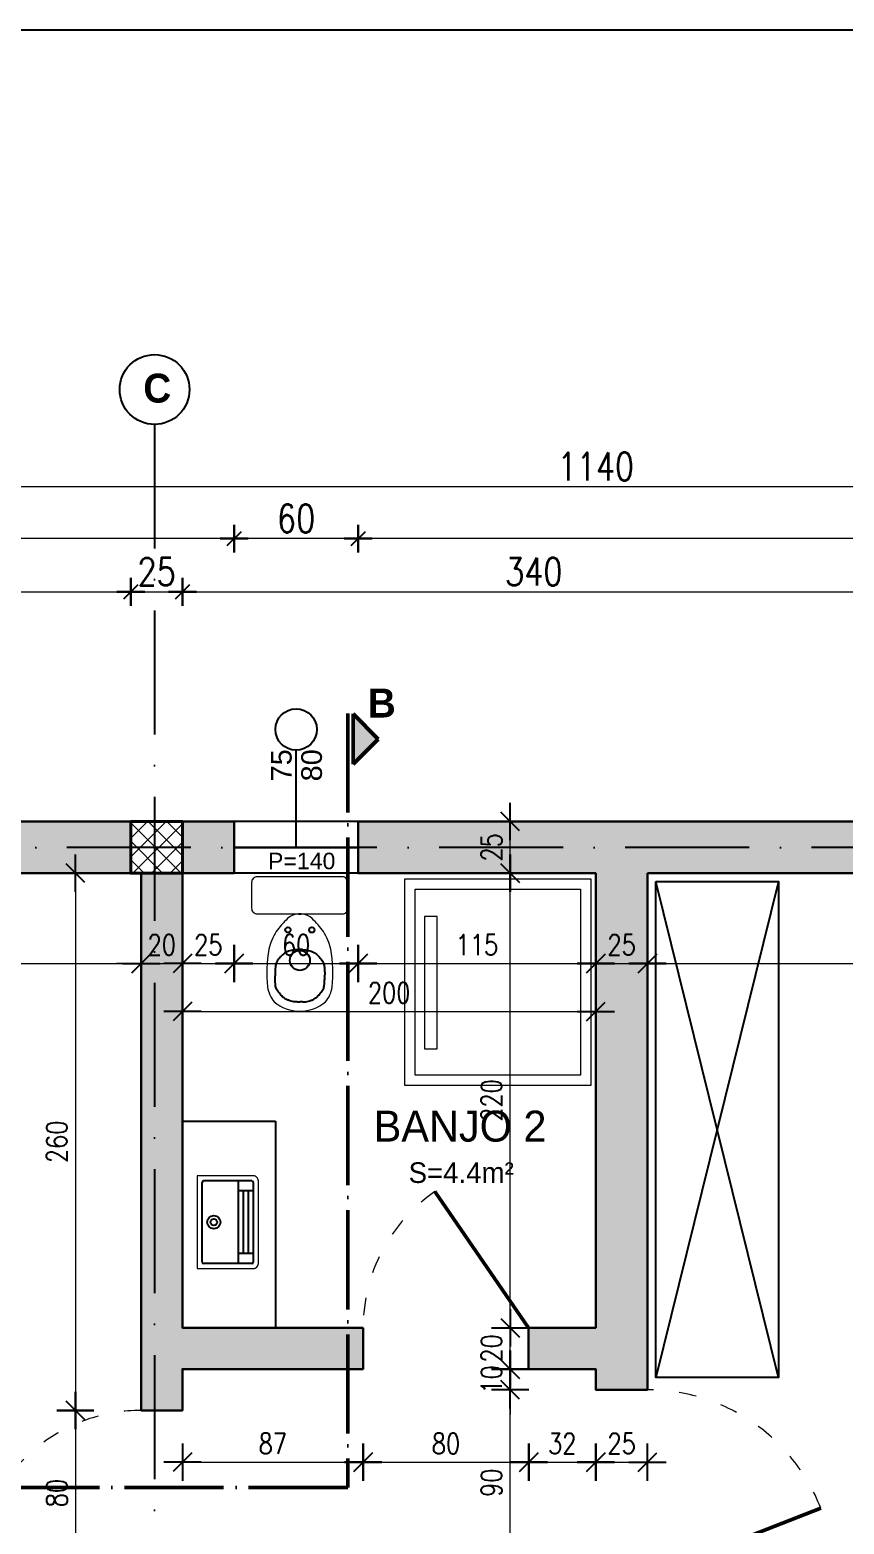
# Model space of a CAD drawing. Header units: metres. Extents: x 2674 to 33045, y -10854 to 2806.
# Drawn here: x 16159 to 16553, y 1536 to 2259 of the extents above; entities that cross this region are included whole.
import ezdxf

# ---------------------------------------------------------------- set-up
doc = ezdxf.new("R2010")
doc.units = ezdxf.units.M
for name, pattern in [('ACAD_ISO03W100', [30, 12, -18]), ('ACAD_ISO04W100', [30, 24, -3, 0, -3]), ('ACAD_ISO10W100', [18, 12, -3, 0, -3])]:
    doc.linetypes.add(name, pattern=pattern)
doc.layers.add('2d hamdia', color=7, linetype='Continuous')
doc.styles.add('_DIM Romans 0.8', font='romans.shx', dxfattribs={"width": 0.8})
doc.styles.get("Standard").update_dxf_attribs({"font": 'arial.ttf'})
doc.dimstyles.new('50 jasht', dxfattribs={"dimscale": 15, "dimtxt": 0.9, "dimasz": 0.3, "dimexe": 1.25, "dimexo": 0.625, "dimgap": 0.2, "dimtad": 1, "dimdec": 0, "dimzin": 12, "dimdsep": 46, "dimtxsty": '_DIM Romans 0.8', "dimblk": '- Kosa Crta za DIM (Mala)', "dimcen": 1, "dimse1": 1, "dimse2": 1, "dimclrd": 256, "dimclrt": 256, "dimazin": 3, "dimtfac": 1, "dimtdec": 0, "dimtix": 1, "dimtmove": 0, "dimatfit": 3, "dimfxl": 1, "dimlwd": 0, "dimarcsym": 0})
doc.dimstyles.new('50 mrena', dxfattribs={"dimscale": 10, "dimtxt": 1, "dimasz": 0.6, "dimexe": 1.25, "dimexo": 0.625, "dimgap": 0.4, "dimtad": 1, "dimdec": 0, "dimzin": 12, "dimdsep": 46, "dimtxsty": '_DIM Romans 0.8', "dimblk": '- Kosa Crta za DIM (Mala)', "dimcen": 2.5, "dimse1": 1, "dimse2": 1, "dimclrd": 256, "dimclrt": 256, "dimadec": 0, "dimazin": 3, "dimtfac": 1, "dimtdec": 0, "dimtix": 1, "dimtmove": 0, "dimatfit": 3, "dimfxl": 1, "dimlwd": 15, "dimarcsym": 0})

# ---------------------------------------------------------------- blocks, each defined once
blk = doc.blocks.new('Sapls506')
blk.add_line((-0.0061, -0.1976), (0.0075, -0.1976))
at = {"color": 252, "lineweight": 15}
blk.add_lwpolyline([(-0.2569, -0.03), (-0.2569, -0.1676, 0.414214), (-0.2269, -0.1976), (-0.0061, -0.1976), (-0.0181, -0.1996, 0.160975), (-0.0645, -0.2225, 0.055228), (-0.125, -0.2921, 0.087544), (-0.1645, -0.3863, 0.077711), (-0.1715, -0.5876, 0.145572), (-0.1366, -0.6663, 0.193023), (0.0006, -0.7162, 61.25604), (0.0006, -0.7162, 0.193023), (0.1378, -0.6663, 0.145572), (0.1727, -0.5876, 0.077711), (0.1657, -0.3863, 0.087544), (0.1262, -0.2921, 0.055228), (0.0657, -0.2225, 0.161493), (0.0196, -0.1997), (0.0075, -0.1976), (0.2269, -0.1976, 0.414214), (0.2569, -0.1676), (0.2569, -0.03, 0.414214), (0.2269, 0), (-0.2269, 0, 0.414214)], format="xyb", close=True, dxfattribs=at)
at = {"color": 30}
for points in [[(-0.0141, -0.3876), (-0.032, -0.3889, 0.028747), (-0.0601, -0.3966, 0.052421), (-0.0746, -0.4033, 0.050041), (-0.0911, -0.4155, 0.040538), (-0.1084, -0.4339, 0.036304), (-0.1237, -0.4562, 0.08346), (-0.1279, -0.4673, 0.024812), (-0.1294, -0.4776, 0.009631), (-0.1315, -0.5043, 0.014344), (-0.1317, -0.5133, 0.009208), (-0.1315, -0.5274)], [(0.0156, -0.3876), (0.0334, -0.3889, -0.028747), (0.0615, -0.3966, -0.052421), (0.0761, -0.4033, -0.050041), (0.0925, -0.4155, -0.040538), (0.1098, -0.4339, -0.036304), (0.1252, -0.4562, -0.08346), (0.1294, -0.4673, -0.024812), (0.1309, -0.4776, -0.009631), (0.1329, -0.5043, -0.014344), (0.1332, -0.5133, -0.009208), (0.1329, -0.5274)], [(-0.0141, -0.6674), (-0.032, -0.6662, -0.028747), (-0.0601, -0.6584, -0.052421), (-0.0746, -0.6518, -0.050041), (-0.0911, -0.6396, -0.040538), (-0.1084, -0.6212, -0.036304), (-0.1237, -0.5988, -0.08346), (-0.1279, -0.5877, -0.024812), (-0.1294, -0.5775, -0.009631), (-0.1315, -0.5508, -0.014344), (-0.1317, -0.5417, -0.009208), (-0.1315, -0.5276)], [(0.0156, -0.6674), (0.0334, -0.6662, 0.028747), (0.0615, -0.6584, 0.052421), (0.0761, -0.6518, 0.050041), (0.0925, -0.6396, 0.040538), (0.1098, -0.6212, 0.036304), (0.1252, -0.5988, 0.08346), (0.1294, -0.5877, 0.024812), (0.1309, -0.5775, 0.009631), (0.1329, -0.5508, 0.014344), (0.1332, -0.5417, 0.009208), (0.1329, -0.5276)]]:
    blk.add_lwpolyline(points, format="xyb", dxfattribs=at)
for points in [[(-0.0141, -0.3876), (0.0007, -0.3876)], [(0.0156, -0.3876), (0.0008, -0.3876)], [(-0.0141, -0.6674), (0.0007, -0.6674)], [(0.0156, -0.6674), (0.0008, -0.6674)]]:
    blk.add_lwpolyline(points, dxfattribs=at)
for centre, radius in [((-0.063, -0.2832), 0.0141), ((0.0644, -0.2832), 0.0141), ((0.0007, -0.4456), 0.0535)]:
    blk.add_circle(centre, radius, dxfattribs=at)
blk = doc.blocks.new('Sapls522')
at = {"color": 252}
for p, q in [((0.03, -0.33), (0.03, -0.04)), ((0.04, -0.03), (0.52, -0.03)), ((0.53, -0.33), (0.53, -0.04)), ((0.04, -0.34), (0.52, -0.34))]:
    blk.add_line(p, q, dxfattribs=at)
at = {"color": 30}
for p, q in [((0.03, -0.25), (0.53, -0.25)), ((0.09, -0.34), (0.09, -0.25)), ((0.47, -0.34), (0.47, -0.25)), ((0.09, -0.28), (0.47, -0.28)), ((0.09, -0.31), (0.47, -0.31))]:
    blk.add_line(p, q, dxfattribs=at)
at = {"color": 252, "lineweight": 15}
blk.add_lwpolyline([(0.56, -0.34), (0.56, 0), (0, 0), (0, -0.34, 0.414214), (0.03, -0.37), (0.53, -0.37, 0.414214), (0.56, -0.34)], format="xyb", close=True, dxfattribs=at)
at = {"color": 30}
for radius in [0.04, 0.02]:
    blk.add_circle((0.28, -0.1006), radius, dxfattribs=at)
at = {"color": 252}
for centre, start, end in [((0.04, -0.04), 90, 180), ((0.52, -0.04), 0, 90), ((0.04, -0.33), 180, 270), ((0.52, -0.33), 270, 0)]:
    blk.add_arc(centre, 0.01, start, end, dxfattribs=at)
blk = doc.blocks.new('- Kosa Crta za DIM (Mala)')
for points in [[(0, -1.5), (0, 1.5)], [(-1.5, 0), (1.5, 0)], [(-0.75, -0.75), (0.75, 0.75)]]:
    blk.add_lwpolyline(points)
blk = doc.blocks.new('*D692')
at = {"lineweight": 0, "transparency": 16777216}
blk.add_line((15892.2, 1986.88), (16203.2, 1986.88), dxfattribs=at)
at = {"layer": 'Defpoints', "color": 0, "lineweight": 0, "transparency": 16777216}
for p in [(16207.7, 1986.88), (15887.7, 1875.71), (16207.7, 1875.71)]:
    blk.add_point(p, dxfattribs=at)
at = {"lineweight": 0, "transparency": 16777216, "xscale": 4.5, "yscale": 4.5, "zscale": 4.5, "rotation": 180}
blk.add_blockref('- Kosa Crta za DIM (Mala)', (15887.7, 1986.88), dxfattribs=at)
at = {"lineweight": 0, "transparency": 16777216, "xscale": 4.5, "yscale": 4.5, "zscale": 4.5}
blk.add_blockref('- Kosa Crta za DIM (Mala)', (16207.7, 1986.88), dxfattribs=at)
at = {"lineweight": 0, "transparency": 16777216, "insert": (16047.7, 1996.63), "char_height": 13.5, "attachment_point": 5, "style": '_DIM Romans 0.8'}
blk.add_mtext('320', dxfattribs=at)
blk = doc.blocks.new('*D693')
at = {"lineweight": 0, "transparency": 16777216}
blk.add_line((16212.2, 1986.88), (16228.2, 1986.88), dxfattribs=at)
at = {"layer": 'Defpoints', "color": 0, "lineweight": 0, "transparency": 16777216}
for p in [(16232.7, 1986.88), (16207.7, 1875.71), (16232.7, 1875.71)]:
    blk.add_point(p, dxfattribs=at)
at = {"lineweight": 0, "transparency": 16777216, "xscale": 4.5, "yscale": 4.5, "zscale": 4.5, "rotation": 180}
blk.add_blockref('- Kosa Crta za DIM (Mala)', (16207.7, 1986.88), dxfattribs=at)
at = {"lineweight": 0, "transparency": 16777216, "xscale": 4.5, "yscale": 4.5, "zscale": 4.5}
blk.add_blockref('- Kosa Crta za DIM (Mala)', (16232.7, 1986.88), dxfattribs=at)
at = {"lineweight": 0, "transparency": 16777216, "insert": (16220.2, 1996.63), "char_height": 13.5, "attachment_point": 5, "style": '_DIM Romans 0.8'}
blk.add_mtext('25', dxfattribs=at)
blk = doc.blocks.new('*D694')
at = {"lineweight": 0, "transparency": 16777216}
blk.add_line((16237.2, 1986.88), (16568.2, 1986.88), dxfattribs=at)
at = {"layer": 'Defpoints', "color": 0, "lineweight": 0, "transparency": 16777216}
for p in [(16572.7, 1986.88), (16232.7, 1875.71), (16572.7, 1875.71)]:
    blk.add_point(p, dxfattribs=at)
at = {"lineweight": 0, "transparency": 16777216, "xscale": 4.5, "yscale": 4.5, "zscale": 4.5, "rotation": 180}
blk.add_blockref('- Kosa Crta za DIM (Mala)', (16232.7, 1986.88), dxfattribs=at)
at = {"lineweight": 0, "transparency": 16777216, "xscale": 4.5, "yscale": 4.5, "zscale": 4.5}
blk.add_blockref('- Kosa Crta za DIM (Mala)', (16572.7, 1986.88), dxfattribs=at)
at = {"lineweight": 0, "transparency": 16777216, "insert": (16402.7, 1996.63), "char_height": 13.5, "attachment_point": 5, "style": '_DIM Romans 0.8'}
blk.add_mtext('340', dxfattribs=at)
blk = doc.blocks.new('*D698')
at = {"lineweight": 0, "transparency": 16777216}
blk.add_line((16998.2, 2012.61), (16322.2, 2012.61), dxfattribs=at)
at = {"layer": 'Defpoints', "color": 0, "lineweight": 0, "transparency": 16777216}
for p in [(16317.7, 2012.61), (16317.7, 1875.71), (17002.7, 1875.71)]:
    blk.add_point(p, dxfattribs=at)
at = {"lineweight": 0, "transparency": 16777216, "xscale": 4.5, "yscale": 4.5, "zscale": 4.5, "rotation": 180}
blk.add_blockref('- Kosa Crta za DIM (Mala)', (16317.7, 2012.61), dxfattribs=at)
at = {"lineweight": 0, "transparency": 16777216, "xscale": 4.5, "yscale": 4.5, "zscale": 4.5}
blk.add_blockref('- Kosa Crta za DIM (Mala)', (17002.7, 2012.61), dxfattribs=at)
at = {"lineweight": 0, "transparency": 16777216, "insert": (16660.2, 2022.36), "char_height": 13.5, "attachment_point": 5, "style": '_DIM Romans 0.8'}
blk.add_mtext('685', dxfattribs=at)
blk = doc.blocks.new('*D699')
at = {"lineweight": 0, "transparency": 16777216}
blk.add_line((16313.2, 2012.61), (16262.2, 2012.61), dxfattribs=at)
at = {"layer": 'Defpoints', "color": 0, "lineweight": 0, "transparency": 16777216}
for p in [(16257.7, 2012.61), (16257.7, 1875.71), (16317.7, 1875.71)]:
    blk.add_point(p, dxfattribs=at)
at = {"lineweight": 0, "transparency": 16777216, "xscale": 4.5, "yscale": 4.5, "zscale": 4.5, "rotation": 180}
blk.add_blockref('- Kosa Crta za DIM (Mala)', (16257.7, 2012.61), dxfattribs=at)
at = {"lineweight": 0, "transparency": 16777216, "xscale": 4.5, "yscale": 4.5, "zscale": 4.5}
blk.add_blockref('- Kosa Crta za DIM (Mala)', (16317.7, 2012.61), dxfattribs=at)
at = {"lineweight": 0, "transparency": 16777216, "insert": (16287.7, 2022.36), "char_height": 13.5, "attachment_point": 5, "style": '_DIM Romans 0.8'}
blk.add_mtext('60', dxfattribs=at)
blk = doc.blocks.new('*D700')
at = {"lineweight": 0, "transparency": 16777216}
blk.add_line((16253.2, 2012.61), (15867.2, 2012.61), dxfattribs=at)
at = {"layer": 'Defpoints', "color": 0, "lineweight": 0, "transparency": 16777216}
for p in [(15862.7, 2012.61), (15862.7, 1875.71), (16257.7, 1875.71)]:
    blk.add_point(p, dxfattribs=at)
at = {"lineweight": 0, "transparency": 16777216, "xscale": 4.5, "yscale": 4.5, "zscale": 4.5, "rotation": 180}
blk.add_blockref('- Kosa Crta za DIM (Mala)', (15862.7, 2012.61), dxfattribs=at)
at = {"lineweight": 0, "transparency": 16777216, "xscale": 4.5, "yscale": 4.5, "zscale": 4.5}
blk.add_blockref('- Kosa Crta za DIM (Mala)', (16257.7, 2012.61), dxfattribs=at)
at = {"lineweight": 0, "transparency": 16777216, "insert": (16060.2, 2022.36), "char_height": 13.5, "attachment_point": 5, "style": '_DIM Romans 0.8'}
blk.add_mtext('395', dxfattribs=at)
blk = doc.blocks.new('*D701')
at = {"lineweight": 0, "transparency": 16777216}
blk.add_line((15867.2, 2037.78), (16998.2, 2037.78), dxfattribs=at)
at = {"layer": 'Defpoints', "color": 0, "lineweight": 0, "transparency": 16777216}
for p in [(17002.7, 2037.78), (15862.7, 1875.71), (17002.7, 1875.71)]:
    blk.add_point(p, dxfattribs=at)
at = {"lineweight": 0, "transparency": 16777216, "xscale": 4.5, "yscale": 4.5, "zscale": 4.5, "rotation": 180}
blk.add_blockref('- Kosa Crta za DIM (Mala)', (15862.7, 2037.78), dxfattribs=at)
at = {"lineweight": 0, "transparency": 16777216, "xscale": 4.5, "yscale": 4.5, "zscale": 4.5}
blk.add_blockref('- Kosa Crta za DIM (Mala)', (17002.7, 2037.78), dxfattribs=at)
at = {"lineweight": 0, "transparency": 16777216, "insert": (16432.7, 2047.53), "char_height": 13.5, "attachment_point": 5, "style": '_DIM Romans 0.8'}
blk.add_mtext('1140', dxfattribs=at)
blk = doc.blocks.new('*D750')
at = {"lineweight": 0, "transparency": 16777216}
blk.add_line((15690.92, 1871.21), (15690.92, 545.21), dxfattribs=at)
at = {"layer": 'Defpoints', "color": 0, "lineweight": 0, "transparency": 16777216}
for p in [(15862.7, 1875.71), (15690.92, 540.71), (16207.7, 540.71)]:
    blk.add_point(p, dxfattribs=at)
at = {"lineweight": 0, "transparency": 16777216, "xscale": 4.5, "yscale": 4.5, "zscale": 4.5}
for p, rotation in [((15690.92, 1875.71), 90), ((15690.92, 540.71), 270)]:
    blk.add_blockref('- Kosa Crta za DIM (Mala)', p, dxfattribs=dict(at, rotation=rotation))
at = {"lineweight": 0, "transparency": 16777216, "insert": (15681.17, 1208.21), "char_height": 13.5, "attachment_point": 5, "rotation": 90, "style": '_DIM Romans 0.8'}
blk.add_mtext('1335', dxfattribs=at)
blk = doc.blocks.new('*D773')
at = {"lineweight": 15, "transparency": 16777216}
blk.add_line((15893.7, 1807.04), (16206.7, 1807.04), dxfattribs=at)
at = {"layer": 'Defpoints', "color": 0, "lineweight": 0, "transparency": 16777216}
for p in [(15887.7, 1850.71), (16212.7, 1850.71), (16212.7, 1807.04)]:
    blk.add_point(p, dxfattribs=at)
at = {"lineweight": 15, "transparency": 16777216, "xscale": 6, "yscale": 6, "zscale": 6, "rotation": 180}
blk.add_blockref('- Kosa Crta za DIM (Mala)', (15887.7, 1807.04), dxfattribs=at)
at = {"lineweight": 15, "transparency": 16777216, "xscale": 6, "yscale": 6, "zscale": 6}
blk.add_blockref('- Kosa Crta za DIM (Mala)', (16212.7, 1807.04), dxfattribs=at)
at = {"lineweight": 0, "transparency": 16777216, "insert": (16050.2, 1816.04), "char_height": 10, "attachment_point": 5, "style": '_DIM Romans 0.8'}
blk.add_mtext('325', dxfattribs=at)
blk = doc.blocks.new('*D774')
at = {"lineweight": 15, "transparency": 16777216}
for p, q in [((16206.7, 1807.04), (16200.7, 1807.04)), ((16212.7, 1807.04), (16232.7, 1807.04)), ((16238.7, 1807.04), (16244.7, 1807.04))]:
    blk.add_line(p, q, dxfattribs=at)
at = {"layer": 'Defpoints', "color": 0, "lineweight": 0, "transparency": 16777216}
for p in [(16212.7, 1850.71), (16232.7, 1850.71), (16232.7, 1807.04)]:
    blk.add_point(p, dxfattribs=at)
at = {"lineweight": 15, "transparency": 16777216, "xscale": 6, "yscale": 6, "zscale": 6}
blk.add_blockref('- Kosa Crta za DIM (Mala)', (16212.7, 1807.04), dxfattribs=at)
at = {"lineweight": 15, "transparency": 16777216, "xscale": 6, "yscale": 6, "zscale": 6, "rotation": 180}
blk.add_blockref('- Kosa Crta za DIM (Mala)', (16232.7, 1807.04), dxfattribs=at)
at = {"lineweight": 0, "transparency": 16777216, "insert": (16222.7, 1816.04), "char_height": 10, "attachment_point": 5, "style": '_DIM Romans 0.8'}
blk.add_mtext('20', dxfattribs=at)
blk = doc.blocks.new('*D775')
at = {"lineweight": 15, "transparency": 16777216}
blk.add_line((16238.7, 1807.04), (16251.7, 1807.04), dxfattribs=at)
at = {"layer": 'Defpoints', "color": 0, "lineweight": 0, "transparency": 16777216}
for p in [(16232.7, 1850.71), (16257.7, 1850.71), (16257.7, 1807.04)]:
    blk.add_point(p, dxfattribs=at)
at = {"lineweight": 15, "transparency": 16777216, "xscale": 6, "yscale": 6, "zscale": 6, "rotation": 180}
blk.add_blockref('- Kosa Crta za DIM (Mala)', (16232.7, 1807.04), dxfattribs=at)
at = {"lineweight": 15, "transparency": 16777216, "xscale": 6, "yscale": 6, "zscale": 6}
blk.add_blockref('- Kosa Crta za DIM (Mala)', (16257.7, 1807.04), dxfattribs=at)
at = {"lineweight": 0, "transparency": 16777216, "insert": (16245.2, 1816.04), "char_height": 10, "attachment_point": 5, "style": '_DIM Romans 0.8'}
blk.add_mtext('25', dxfattribs=at)
blk = doc.blocks.new('*D776')
at = {"lineweight": 15, "transparency": 16777216}
blk.add_line((16263.7, 1807.04), (16311.7, 1807.04), dxfattribs=at)
at = {"layer": 'Defpoints', "color": 0, "lineweight": 0, "transparency": 16777216}
for p in [(16257.7, 1850.71), (16317.7, 1850.71), (16317.7, 1807.04)]:
    blk.add_point(p, dxfattribs=at)
at = {"lineweight": 15, "transparency": 16777216, "xscale": 6, "yscale": 6, "zscale": 6, "rotation": 180}
blk.add_blockref('- Kosa Crta za DIM (Mala)', (16257.7, 1807.04), dxfattribs=at)
at = {"lineweight": 15, "transparency": 16777216, "xscale": 6, "yscale": 6, "zscale": 6}
blk.add_blockref('- Kosa Crta za DIM (Mala)', (16317.7, 1807.04), dxfattribs=at)
at = {"lineweight": 0, "transparency": 16777216, "insert": (16287.7, 1816.04), "char_height": 10, "attachment_point": 5, "style": '_DIM Romans 0.8'}
blk.add_mtext('60', dxfattribs=at)
blk = doc.blocks.new('*D777')
at = {"lineweight": 15, "transparency": 16777216}
blk.add_line((16323.7, 1807.04), (16426.7, 1807.04), dxfattribs=at)
at = {"layer": 'Defpoints', "color": 0, "lineweight": 0, "transparency": 16777216}
for p in [(16317.7, 1850.71), (16432.7, 1850.71), (16432.7, 1807.04)]:
    blk.add_point(p, dxfattribs=at)
at = {"lineweight": 15, "transparency": 16777216, "xscale": 6, "yscale": 6, "zscale": 6, "rotation": 180}
blk.add_blockref('- Kosa Crta za DIM (Mala)', (16317.7, 1807.04), dxfattribs=at)
at = {"lineweight": 15, "transparency": 16777216, "xscale": 6, "yscale": 6, "zscale": 6}
blk.add_blockref('- Kosa Crta za DIM (Mala)', (16432.7, 1807.04), dxfattribs=at)
at = {"lineweight": 0, "transparency": 16777216, "insert": (16375.2, 1816.04), "char_height": 10, "attachment_point": 5, "style": '_DIM Romans 0.8'}
blk.add_mtext('115', dxfattribs=at)
blk = doc.blocks.new('*D778')
at = {"lineweight": 15, "transparency": 16777216}
blk.add_line((16438.7, 1807.04), (16451.7, 1807.04), dxfattribs=at)
at = {"layer": 'Defpoints', "color": 0, "lineweight": 0, "transparency": 16777216}
for p in [(16432.7, 1850.71), (16457.7, 1850.71), (16457.7, 1807.04)]:
    blk.add_point(p, dxfattribs=at)
at = {"lineweight": 15, "transparency": 16777216, "xscale": 6, "yscale": 6, "zscale": 6, "rotation": 180}
blk.add_blockref('- Kosa Crta za DIM (Mala)', (16432.7, 1807.04), dxfattribs=at)
at = {"lineweight": 15, "transparency": 16777216, "xscale": 6, "yscale": 6, "zscale": 6}
blk.add_blockref('- Kosa Crta za DIM (Mala)', (16457.7, 1807.04), dxfattribs=at)
at = {"lineweight": 0, "transparency": 16777216, "insert": (16445.2, 1816.04), "char_height": 10, "attachment_point": 5, "style": '_DIM Romans 0.8'}
blk.add_mtext('25', dxfattribs=at)
blk = doc.blocks.new('*D779')
at = {"lineweight": 15, "transparency": 16777216}
blk.add_line((16463.7, 1807.04), (16856.7, 1807.04), dxfattribs=at)
at = {"layer": 'Defpoints', "color": 0, "lineweight": 0, "transparency": 16777216}
for p in [(16457.7, 1850.71), (16862.7, 1850.71), (16862.7, 1807.04)]:
    blk.add_point(p, dxfattribs=at)
at = {"lineweight": 15, "transparency": 16777216, "xscale": 6, "yscale": 6, "zscale": 6, "rotation": 180}
blk.add_blockref('- Kosa Crta za DIM (Mala)', (16457.7, 1807.04), dxfattribs=at)
at = {"lineweight": 15, "transparency": 16777216, "xscale": 6, "yscale": 6, "zscale": 6}
blk.add_blockref('- Kosa Crta za DIM (Mala)', (16862.7, 1807.04), dxfattribs=at)
at = {"lineweight": 0, "transparency": 16777216, "insert": (16660.2, 1816.04), "char_height": 10, "attachment_point": 5, "style": '_DIM Romans 0.8'}
blk.add_mtext('405', dxfattribs=at)
blk = doc.blocks.new('*D782')
at = {"lineweight": 15, "transparency": 16777216}
blk.add_line((16238.7, 1783.83), (16426.7, 1783.83), dxfattribs=at)
at = {"layer": 'Defpoints', "color": 0, "lineweight": 0, "transparency": 16777216}
for p in [(16232.7, 1850.71), (16432.7, 1850.71), (16432.7, 1783.83)]:
    blk.add_point(p, dxfattribs=at)
at = {"lineweight": 15, "transparency": 16777216, "xscale": 6, "yscale": 6, "zscale": 6, "rotation": 180}
blk.add_blockref('- Kosa Crta za DIM (Mala)', (16232.7, 1783.83), dxfattribs=at)
at = {"lineweight": 15, "transparency": 16777216, "xscale": 6, "yscale": 6, "zscale": 6}
blk.add_blockref('- Kosa Crta za DIM (Mala)', (16432.7, 1783.83), dxfattribs=at)
at = {"lineweight": 0, "transparency": 16777216, "insert": (16332.7, 1792.83), "char_height": 10, "attachment_point": 5, "style": '_DIM Romans 0.8'}
blk.add_mtext('200', dxfattribs=at)
blk = doc.blocks.new('*D850')
at = {"lineweight": 15, "transparency": 16777216}
blk.add_line((16391.27, 1516.71), (16391.27, 1594.71), dxfattribs=at)
at = {"layer": 'Defpoints', "color": 0, "lineweight": 0, "transparency": 16777216}
for p in [(16391.27, 1600.71), (16432.7, 1600.71), (16432.7, 1510.71)]:
    blk.add_point(p, dxfattribs=at)
at = {"lineweight": 15, "transparency": 16777216, "xscale": 6, "yscale": 6, "zscale": 6}
for p, rotation in [((16391.27, 1600.71), 90), ((16391.27, 1510.71), 270)]:
    blk.add_blockref('- Kosa Crta za DIM (Mala)', p, dxfattribs=dict(at, rotation=rotation))
at = {"lineweight": 0, "transparency": 16777216, "insert": (16382.27, 1555.71), "char_height": 10, "attachment_point": 5, "rotation": 90, "style": '_DIM Romans 0.8'}
blk.add_mtext('90', dxfattribs=at)
blk = doc.blocks.new('*D851')
at = {"lineweight": 15, "transparency": 16777216}
for p, q in [((16391.27, 1616.71), (16391.27, 1622.71)), ((16391.27, 1600.71), (16391.27, 1610.71)), ((16391.27, 1594.71), (16391.27, 1588.71))]:
    blk.add_line(p, q, dxfattribs=at)
at = {"layer": 'Defpoints', "color": 0, "lineweight": 0, "transparency": 16777216}
for p in [(16391.27, 1610.71), (16432.7, 1610.71), (16432.7, 1600.71)]:
    blk.add_point(p, dxfattribs=at)
at = {"lineweight": 15, "transparency": 16777216, "xscale": 6, "yscale": 6, "zscale": 6}
for p, rotation in [((16391.27, 1610.71), 270), ((16391.27, 1600.71), 90)]:
    blk.add_blockref('- Kosa Crta za DIM (Mala)', p, dxfattribs=dict(at, rotation=rotation))
at = {"lineweight": 0, "transparency": 16777216, "insert": (16382.27, 1605.71), "char_height": 10, "attachment_point": 5, "rotation": 90, "style": '_DIM Romans 0.8'}
blk.add_mtext('10', dxfattribs=at)
blk = doc.blocks.new('*D852')
at = {"lineweight": 15, "transparency": 16777216}
for p, q in [((16391.27, 1636.71), (16391.27, 1642.71)), ((16391.27, 1610.71), (16391.27, 1630.71)), ((16391.27, 1604.71), (16391.27, 1598.71))]:
    blk.add_line(p, q, dxfattribs=at)
at = {"layer": 'Defpoints', "color": 0, "lineweight": 0, "transparency": 16777216}
for p in [(16391.27, 1630.71), (16432.7, 1630.71), (16432.7, 1610.71)]:
    blk.add_point(p, dxfattribs=at)
at = {"lineweight": 15, "transparency": 16777216, "xscale": 6, "yscale": 6, "zscale": 6}
for p, rotation in [((16391.27, 1630.71), 270), ((16391.27, 1610.71), 90)]:
    blk.add_blockref('- Kosa Crta za DIM (Mala)', p, dxfattribs=dict(at, rotation=rotation))
at = {"lineweight": 0, "transparency": 16777216, "insert": (16382.27, 1620.71), "char_height": 10, "attachment_point": 5, "rotation": 90, "style": '_DIM Romans 0.8'}
blk.add_mtext('20', dxfattribs=at)
blk = doc.blocks.new('*D853')
at = {"lineweight": 15, "transparency": 16777216}
blk.add_line((16391.27, 1636.71), (16391.27, 1844.71), dxfattribs=at)
at = {"layer": 'Defpoints', "color": 0, "lineweight": 0, "transparency": 16777216}
for p in [(16391.27, 1850.71), (16432.7, 1850.71), (16432.7, 1630.71)]:
    blk.add_point(p, dxfattribs=at)
at = {"lineweight": 15, "transparency": 16777216, "xscale": 6, "yscale": 6, "zscale": 6}
for p, rotation in [((16391.27, 1850.71), 90), ((16391.27, 1630.71), 270)]:
    blk.add_blockref('- Kosa Crta za DIM (Mala)', p, dxfattribs=dict(at, rotation=rotation))
at = {"lineweight": 0, "transparency": 16777216, "insert": (16382.27, 1740.71), "char_height": 10, "attachment_point": 5, "rotation": 90, "style": '_DIM Romans 0.8'}
blk.add_mtext('220', dxfattribs=at)
blk = doc.blocks.new('*D854')
at = {"lineweight": 15, "transparency": 16777216}
blk.add_line((16391.27, 1856.71), (16391.27, 1869.71), dxfattribs=at)
at = {"layer": 'Defpoints', "color": 0, "lineweight": 0, "transparency": 16777216}
for p in [(16391.27, 1875.71), (16432.7, 1875.71), (16432.7, 1850.71)]:
    blk.add_point(p, dxfattribs=at)
at = {"lineweight": 15, "transparency": 16777216, "xscale": 6, "yscale": 6, "zscale": 6}
for p, rotation in [((16391.27, 1875.71), 90), ((16391.27, 1850.71), 270)]:
    blk.add_blockref('- Kosa Crta za DIM (Mala)', p, dxfattribs=dict(at, rotation=rotation))
at = {"lineweight": 0, "transparency": 16777216, "insert": (16382.27, 1863.21), "char_height": 10, "attachment_point": 5, "rotation": 90, "style": '_DIM Romans 0.8'}
blk.add_mtext('25', dxfattribs=at)
blk = doc.blocks.new('*D855')
at = {"lineweight": 15, "transparency": 16777216}
blk.add_line((16238.7, 1565.65), (16314.12, 1565.65), dxfattribs=at)
at = {"layer": 'Defpoints', "color": 0, "lineweight": 0, "transparency": 16777216}
for p in [(16232.7, 1610.71), (16320.12, 1610.71), (16320.12, 1565.65)]:
    blk.add_point(p, dxfattribs=at)
at = {"lineweight": 15, "transparency": 16777216, "xscale": 6, "yscale": 6, "zscale": 6, "rotation": 180}
blk.add_blockref('- Kosa Crta za DIM (Mala)', (16232.7, 1565.65), dxfattribs=at)
at = {"lineweight": 15, "transparency": 16777216, "xscale": 6, "yscale": 6, "zscale": 6}
blk.add_blockref('- Kosa Crta za DIM (Mala)', (16320.12, 1565.65), dxfattribs=at)
at = {"lineweight": 0, "transparency": 16777216, "insert": (16276.41, 1574.65), "char_height": 10, "attachment_point": 5, "style": '_DIM Romans 0.8'}
blk.add_mtext('87', dxfattribs=at)
blk = doc.blocks.new('*D856')
at = {"lineweight": 15, "transparency": 16777216}
blk.add_line((16326.12, 1565.65), (16394.27, 1565.65), dxfattribs=at)
at = {"layer": 'Defpoints', "color": 0, "lineweight": 0, "transparency": 16777216}
for p in [(16320.12, 1610.71), (16400.27, 1610.71), (16400.27, 1565.65)]:
    blk.add_point(p, dxfattribs=at)
at = {"lineweight": 15, "transparency": 16777216, "xscale": 6, "yscale": 6, "zscale": 6, "rotation": 180}
blk.add_blockref('- Kosa Crta za DIM (Mala)', (16320.12, 1565.65), dxfattribs=at)
at = {"lineweight": 15, "transparency": 16777216, "xscale": 6, "yscale": 6, "zscale": 6}
blk.add_blockref('- Kosa Crta za DIM (Mala)', (16400.27, 1565.65), dxfattribs=at)
at = {"lineweight": 0, "transparency": 16777216, "insert": (16360.2, 1574.65), "char_height": 10, "attachment_point": 5, "style": '_DIM Romans 0.8'}
blk.add_mtext('80', dxfattribs=at)
blk = doc.blocks.new('*D857')
at = {"lineweight": 15, "transparency": 16777216}
blk.add_line((16406.27, 1565.65), (16426.7, 1565.65), dxfattribs=at)
at = {"layer": 'Defpoints', "color": 0, "lineweight": 0, "transparency": 16777216}
for p in [(16400.27, 1610.71), (16432.7, 1610.71), (16432.7, 1565.65)]:
    blk.add_point(p, dxfattribs=at)
at = {"lineweight": 15, "transparency": 16777216, "xscale": 6, "yscale": 6, "zscale": 6, "rotation": 180}
blk.add_blockref('- Kosa Crta za DIM (Mala)', (16400.27, 1565.65), dxfattribs=at)
at = {"lineweight": 15, "transparency": 16777216, "xscale": 6, "yscale": 6, "zscale": 6}
blk.add_blockref('- Kosa Crta za DIM (Mala)', (16432.7, 1565.65), dxfattribs=at)
at = {"lineweight": 0, "transparency": 16777216, "insert": (16416.48, 1574.65), "char_height": 10, "attachment_point": 5, "style": '_DIM Romans 0.8'}
blk.add_mtext('32', dxfattribs=at)
blk = doc.blocks.new('*D858')
at = {"lineweight": 15, "transparency": 16777216}
blk.add_line((16438.7, 1565.65), (16451.7, 1565.65), dxfattribs=at)
at = {"layer": 'Defpoints', "color": 0, "lineweight": 0, "transparency": 16777216}
for p in [(16432.7, 1610.71), (16457.7, 1600.71), (16457.7, 1565.65)]:
    blk.add_point(p, dxfattribs=at)
at = {"lineweight": 15, "transparency": 16777216, "xscale": 6, "yscale": 6, "zscale": 6, "rotation": 180}
blk.add_blockref('- Kosa Crta za DIM (Mala)', (16432.7, 1565.65), dxfattribs=at)
at = {"lineweight": 15, "transparency": 16777216, "xscale": 6, "yscale": 6, "zscale": 6}
blk.add_blockref('- Kosa Crta za DIM (Mala)', (16457.7, 1565.65), dxfattribs=at)
at = {"lineweight": 0, "transparency": 16777216, "insert": (16445.2, 1574.65), "char_height": 10, "attachment_point": 5, "style": '_DIM Romans 0.8'}
blk.add_mtext('25', dxfattribs=at)
blk = doc.blocks.new('*D859')
at = {"lineweight": 15, "transparency": 16777216}
blk.add_line((16180.89, 1844.71), (16180.89, 1596.71), dxfattribs=at)
at = {"layer": 'Defpoints', "color": 0, "lineweight": 0, "transparency": 16777216}
for p in [(16212.7, 1850.71), (16180.89, 1590.71), (16212.7, 1590.71)]:
    blk.add_point(p, dxfattribs=at)
at = {"lineweight": 15, "transparency": 16777216, "xscale": 6, "yscale": 6, "zscale": 6}
for p, rotation in [((16180.89, 1850.71), 90), ((16180.89, 1590.71), 270)]:
    blk.add_blockref('- Kosa Crta za DIM (Mala)', p, dxfattribs=dict(at, rotation=rotation))
at = {"lineweight": 0, "transparency": 16777216, "insert": (16171.89, 1720.71), "char_height": 10, "attachment_point": 5, "rotation": 90, "style": '_DIM Romans 0.8'}
blk.add_mtext('260', dxfattribs=at)
blk = doc.blocks.new('*D860')
at = {"lineweight": 15, "transparency": 16777216}
blk.add_line((16180.89, 1584.71), (16180.89, 1516.71), dxfattribs=at)
at = {"layer": 'Defpoints', "color": 0, "lineweight": 0, "transparency": 16777216}
for p in [(16212.7, 1590.71), (16180.89, 1510.71), (16212.7, 1510.71)]:
    blk.add_point(p, dxfattribs=at)
at = {"lineweight": 15, "transparency": 16777216, "xscale": 6, "yscale": 6, "zscale": 6}
for p, rotation in [((16180.89, 1590.71), 90), ((16180.89, 1510.71), 270)]:
    blk.add_blockref('- Kosa Crta za DIM (Mala)', p, dxfattribs=dict(at, rotation=rotation))
at = {"lineweight": 0, "transparency": 16777216, "insert": (16171.89, 1550.71), "char_height": 10, "attachment_point": 5, "rotation": 90, "style": '_DIM Romans 0.8'}
blk.add_mtext('80', dxfattribs=at)
blk = doc.blocks.new('*D885')
at = {"lineweight": 15, "transparency": 16777216}
blk.add_line((16238.7, 1453.54), (16426.7, 1453.54), dxfattribs=at)
at = {"layer": 'Defpoints', "color": 0, "lineweight": 0, "transparency": 16777216}
for p in [(16232.7, 1610.71), (16432.7, 1610.71), (16432.7, 1453.54)]:
    blk.add_point(p, dxfattribs=at)
at = {"lineweight": 15, "transparency": 16777216, "xscale": 6, "yscale": 6, "zscale": 6, "rotation": 180}
blk.add_blockref('- Kosa Crta za DIM (Mala)', (16232.7, 1453.54), dxfattribs=at)
at = {"lineweight": 15, "transparency": 16777216, "xscale": 6, "yscale": 6, "zscale": 6}
blk.add_blockref('- Kosa Crta za DIM (Mala)', (16432.7, 1453.54), dxfattribs=at)
at = {"lineweight": 0, "transparency": 16777216, "insert": (16332.7, 1462.54), "char_height": 10, "attachment_point": 5, "style": '_DIM Romans 0.8'}
blk.add_mtext('200', dxfattribs=at)

msp = doc.modelspace()

# ---------------------------------------------------------------- hatches: boundary and pattern name
at = {"lineweight": 18}
msp.add_hatch(color=15, dxfattribs=at).paths.add_polyline_path([(16315.24, 1927.81), (16315.24, 1903.45), (16327.41, 1915.63)])
at = {"lineweight": 30}
h = msp.add_hatch(color=255, dxfattribs=at)
h.paths.add_polyline_path([(16977.7, 1875.71), (16597.7, 1875.71), (16597.7, 1850.71), (16862.7, 1850.71), (16862.7, 1785.71), (16887.7, 1785.71), (16887.7, 1850.71), (16977.7, 1850.71)])
h.paths.add_polyline_path([(16887.7, 1685.71), (16862.7, 1685.71), (16862.7, 1650.71), (16887.7, 1650.71)])
h.paths.add_polyline_path([(16977.7, 1500.71), (16887.7, 1500.71), (16887.7, 1510.71), (16862.7, 1510.71), (16862.7, 1500.71), (16597.7, 1500.71), (16597.7, 1475.71), (16977.7, 1475.71)])
h.paths.add_polyline_path([(17002.7, 1475.71), (16977.7, 1475.71), (16977.7, 1455.71), (17002.7, 1455.71)])
h.paths.add_polyline_path([(17002.7, 1355.71), (16977.7, 1355.71), (16977.7, 1330.71), (17002.7, 1330.71)])
h.paths.add_polyline_path([(17002.7, 1230.71), (16977.7, 1230.71), (16977.7, 1205.71), (17002.7, 1205.71)])
h.paths.add_polyline_path([(16977.7, 1095.71), (16597.7, 1095.71), (16597.7, 1070.71), (16977.7, 1070.71)])
h.paths.add_polyline_path([(16572.7, 1095.71), (16457.7, 1095.71), (16457.7, 1110.71), (16432.7, 1110.71), (16432.7, 1070.71), (16512.7, 1070.71), (16512.7, 1068.21), (16537.7, 1068.21), (16537.7, 1070.71), (16572.7, 1070.71)])
h.paths.add_polyline_path([(16572.7, 1500.71), (16457.7, 1500.71), (16457.7, 1510.71), (16432.7, 1510.71), (16432.7, 1200.71), (16457.7, 1200.71), (16457.7, 1475.71), (16572.7, 1475.71)])
h.paths.add_polyline_path([(16457.7, 1850.71), (16572.7, 1850.71), (16572.7, 1875.71), (16317.7, 1875.71), (16317.7, 1850.71), (16432.7, 1850.71), (16432.7, 1630.71), (16400.12, 1630.71), (16400.12, 1610.71), (16432.7, 1610.71), (16432.7, 1600.71), (16457.7, 1600.71)])
h.paths.add_polyline_path([(16320.12, 1630.71), (16232.7, 1630.71), (16232.7, 1850.71), (16212.7, 1850.71), (16212.7, 1590.71), (16232.7, 1590.71), (16232.7, 1610.71), (16320.12, 1610.71)])
h.paths.add_polyline_path([(16207.7, 1875.71), (15887.7, 1875.71), (15887.7, 1850.71), (16207.7, 1850.71)])
h.paths.add_polyline_path([(16257.7, 1875.71), (16232.7, 1875.71), (16232.7, 1850.71), (16257.7, 1850.71)])
h.paths.add_polyline_path([(15887.7, 1850.71), (15862.7, 1850.71), (15862.7, 1770.71), (15887.7, 1770.71)])
h.paths.add_polyline_path([(15887.7, 1650.71), (15862.7, 1650.71), (15862.7, 1500.71), (15887.7, 1500.71)])
h.paths.add_polyline_path([(15993.7, 1475.71), (15968.7, 1475.71), (15968.7, 1335.71), (15993.7, 1335.71)])
h.paths.add_polyline_path([(16207.7, 1500.71), (15993.7, 1500.71), (15993.7, 1475.71), (16207.7, 1475.71)])
h.paths.add_polyline_path([(16232.7, 1510.71), (16212.7, 1510.71), (16212.7, 1500.71), (16232.7, 1500.71)])
h.paths.add_polyline_path([(15993.7, 1145.71), (15968.7, 1145.71), (15968.7, 1095.71), (15993.7, 1095.71)])
h.paths.add_polyline_path([(16107.7, 975.71), (15993.7, 975.71), (15993.7, 985.71), (15968.7, 985.71), (15968.7, 670.71), (15993.7, 670.71), (15993.7, 697.71), (16112.7, 697.71), (16112.7, 722.71), (15993.7, 722.71), (15993.7, 950.71), (16107.7, 950.71)])
h.paths.add_polyline_path([(16247.7, 975.71), (16232.7, 975.71), (16232.7, 950.71), (16247.7, 950.71)])
h.paths.add_polyline_path([(16207.7, 975.71), (16197.7, 975.71), (16197.7, 950.71), (16207.7, 950.71)])
h.paths.add_polyline_path([(16232.7, 950.71), (16207.7, 950.71), (16207.7, 722.71), (16192.7, 722.71), (16192.7, 697.71), (16207.7, 697.71), (16207.7, 670.71), (16232.7, 670.71)])
h.paths.add_polyline_path([(16597.7, 975.71), (16537.7, 975.71), (16537.7, 978.21), (16512.7, 978.21), (16512.7, 975.71), (16337.7, 975.71), (16337.7, 950.71), (16572.7, 950.71), (16572.7, 670.71), (16597.7, 670.71), (16597.7, 740.71), (16615.07, 740.71), (16615.07, 765.71), (16597.7, 765.71)])
h.paths.add_polyline_path([(17002.7, 825.71), (16977.7, 825.71), (16977.7, 765.71), (16695.07, 765.71), (16695.07, 740.71), (16977.7, 740.71), (16977.7, 670.71), (17002.7, 670.71)])
h.paths.add_polyline_path([(16597.7, 645.71), (16572.7, 645.71), (16572.7, 565.71), (16507.7, 565.71), (16507.7, 540.71), (16597.7, 540.71)])
h.paths.add_polyline_path([(16412.7, 565.71), (16387.7, 565.71), (16387.7, 540.71), (16412.7, 540.71)])
h.paths.add_polyline_path([(16292.7, 565.71), (16232.7, 565.71), (16207.7, 565.71), (16207.7, 540.71), (16292.7, 540.71)])
h.paths.add_polyline_path([(17002.7, 1105.71), (16977.7, 1105.71), (16977.7, 1095.71), (17002.7, 1095.71)])
at = {"layer": '2d hamdia', "lineweight": 0}
h = msp.add_hatch(dxfattribs=at)
h.set_pattern_fill('ANSI37', color=26, scale=2, style=0)
h.set_pattern_definition([(45, (5242.054, -10), (-4.490128, 4.490128), []), (135, (5242.054, -10), (-4.490128, -4.490128), [])])
h.paths.add_polyline_path([(16232.7, 1875.71), (16207.7, 1875.71), (16207.7, 1850.71), (16232.7, 1850.71)])

# ---------------------------------------------------------------- linework, layer by layer
at = {"color": 124, "linetype": 'ACAD_ISO10W100', "lineweight": 25, "ltscale": 5}
for p, q in [((16219.2, 2067.9), (16219.2, 597)), ((17047.58, 1863.21), (15669.18, 1863.21))]:
    msp.add_line(p, q, dxfattribs=at)
for p, q in [((16287.7, 1863.21), (16287.7, 1910.26)), ((17002.7, 1875.71), (15862.7, 1875.71)), ((16257.7, 1875.71), (16257.7, 1850.71)), ((16317.7, 1875.71), (16317.7, 1850.71)), ((16212.7, 1850.71), (15887.7, 1850.71)), ((16212.7, 1850.71), (16212.7, 1590.71)), ((16432.7, 1850.71), (16232.7, 1850.71)), ((16232.7, 1850.71), (16232.7, 1630.71)), ((16432.7, 1630.71), (16432.7, 1850.71)), ((16862.7, 1850.71), (16457.7, 1850.71)), ((16457.7, 1600.71), (16457.7, 1850.71)), ((16232.7, 1630.71), (16320.12, 1630.71)), ((16320.12, 1630.71), (16320.12, 1610.71)), ((16400.12, 1630.71), (16432.7, 1630.71)), ((16400.12, 1630.71), (16400.12, 1610.71)), ((16232.7, 1610.71), (16232.7, 1590.71)), ((16232.7, 1610.71), (16320.12, 1610.71)), ((16400.12, 1610.71), (16432.7, 1610.71)), ((16432.7, 1600.71), (16432.7, 1610.71)), ((16457.7, 1600.71), (16432.7, 1600.71)), ((16232.7, 1590.71), (16212.7, 1590.71))]:
    msp.add_line(p, q)
at = {"color": 5, "lineweight": 30}
msp.add_line((16257.7, 1863.21), (16317.7, 1863.21), dxfattribs=at)
at = {"color": 253}
for p, q in [((16521.06, 1606.61), (16461.68, 1846.73)), ((16521.06, 1846.73), (16461.68, 1606.61)), ((16232.7, 1730.71), (16277.7, 1730.71)), ((16277.7, 1730.71), (16277.7, 1630.71))]:
    msp.add_line(p, q, dxfattribs=at)
at = {"elevation": -574.66}
msp.add_lwpolyline([(15225, 158.83), (15225, 2258.83), (18195, 2258.83), (18195, 158.83), (15225, 158.83)], close=True, dxfattribs=at)
at = {"color": 13, "linetype": 'ACAD_ISO04W100', "lineweight": 50, "ltscale": 2}
msp.add_lwpolyline([(16312.7, 1928.03), (16312.7, 1553.37), (16030.12, 1553.37), (16030.12, 878.48), (16493.18, 878.48), (16493.18, 480.39)], dxfattribs=at)
msp.add_lwpolyline([(16315.24, 1927.81), (16315.24, 1903.45), (16327.41, 1915.63)], close=True, dxfattribs=at)
at = {"lineweight": 30}
for points in [[(16207.7, 1875.71), (15887.7, 1875.71), (15887.7, 1850.71), (16207.7, 1850.71)], [(16257.7, 1875.71), (16232.7, 1875.71), (16232.7, 1850.71), (16257.7, 1850.71)], [(16457.7, 1850.71), (16572.7, 1850.71), (16572.7, 1875.71), (16317.7, 1875.71), (16317.7, 1850.71), (16432.7, 1850.71), (16432.7, 1630.71), (16400.12, 1630.71), (16400.12, 1610.71), (16432.7, 1610.71), (16432.7, 1600.71), (16457.7, 1600.71)], [(16320.12, 1630.71), (16232.7, 1630.71), (16232.7, 1850.71), (16212.7, 1850.71), (16212.7, 1590.71), (16232.7, 1590.71), (16232.7, 1610.71), (16320.12, 1610.71)]]:
    msp.add_lwpolyline(points, close=True, dxfattribs=at)
at = {"lineweight": 40}
msp.add_lwpolyline([(16232.7, 1875.71), (16207.7, 1875.71), (16207.7, 1850.71), (16232.7, 1850.71)], close=True, dxfattribs=at)
at = {"color": 252, "lineweight": 13}
msp.add_lwpolyline([(16340.32, 1847.91), (16430.32, 1847.91), (16430.32, 1747.91), (16340.32, 1747.91)], close=True, dxfattribs=at)
at = {"color": 253}
msp.add_lwpolyline([(16461.68, 1846.73), (16521.06, 1846.73), (16521.06, 1606.61), (16461.68, 1606.61)], close=True, dxfattribs=at)
at = {"color": 30, "lineweight": 13}
for points in [[(16345.32, 1842.91), (16425.32, 1842.91), (16425.32, 1752.91), (16345.32, 1752.91)], [(16355.93, 1829.69), (16349.84, 1829.69), (16349.84, 1765.75), (16355.93, 1765.75)]]:
    msp.add_lwpolyline(points, close=True, dxfattribs=at)
at = {"color": 124, "lineweight": 25, "ltscale": 5}
msp.add_circle((16219.2, 2084.78), 16.88, dxfattribs=at)
msp.add_circle((16287.7, 1920.26), 10)
at = {"layer": '2d hamdia', "color": 36, "lineweight": 50}
for p, q in [((16400.12, 1630.71), (16354.85, 1696.67)), ((16457.7, 1510.71), (16541.53, 1543.46))]:
    msp.add_line(p, q, dxfattribs=at)
at = {"layer": '2d hamdia', "color": 36, "linetype": 'ACAD_ISO03W100', "lineweight": 0, "ltscale": 0.7}
for centre, radius, start, end in [((16400.12, 1630.71), 80, 124.46314, 180), ((16457.7, 1510.71), 90, 21.3409, 90), ((16212.7, 1510.71), 80, 90, 161.8053)]:
    msp.add_arc(centre, radius, start, end, dxfattribs=at)

# ---------------------------------------------------------------- block references
at = {"color": 253, "xscale": 90.72000000011694, "yscale": 90.72000000011694, "zscale": 90.72000000011694}
msp.add_blockref('Sapls506', (16289.44, 1848.94), dxfattribs=at)
at = {"color": 253, "xscale": 80.00000000010313, "yscale": 80.00000000010313, "zscale": 80.00000000010313, "rotation": 90.00000000000001}
msp.add_blockref('Sapls522', (16239.82, 1659.41), dxfattribs=at)

# ---------------------------------------------------------------- texts
at = {"attachment_point": 1}
for s, width, insert, char_height in [('\\pi0.078194;{\\fEras Light ITC|b1|i0|c0|p34;\\C124;C}', 11.1898, (16213.67, 2092.45), 14), ('\\pi0.92653;{\\fEras Light ITC|b1|i0|c0|p34;\\C15;B}', 11.1898, (16321.47, 1940.05), 14), ('\\pi27.684;{\\fEras Light ITC|b0|i0|c0|p34;\\H1.5x;\\C251;BANJO 2\\P\\pi44.574;\\H0.66667x;\\C22;S=4.4m²}', 139.3689, (16297.55, 1735.8), 10)]:
    msp.add_mtext_dynamic_manual_height_columns(s, width=width, gutter_width=12.5, heights=[0], dxfattribs=dict(at, insert=insert, char_height=char_height))
at = {"lineweight": 0, "char_height": 10, "attachment_point": 3, "rotation": 90}
for s, heights, insert in [('75 ', [10.22], (16275.52, 1910.69)), ('80 ', [0], (16290.18, 1910.69))]:
    msp.add_mtext_dynamic_manual_height_columns(s, width=32.2697, gutter_width=12.5, heights=heights, dxfattribs=dict(at, insert=insert))
at = {"color": 251, "lineweight": 0, "insert": (16232.25, 1852.51), "char_height": 8, "attachment_point": 7}
msp.add_mtext_dynamic_manual_height_columns('\\pi41.827;{\\C256;P=140}', width=114.8838, gutter_width=12.5, heights=[10.21], dxfattribs=at)

# ---------------------------------------------------------------- dimensions: what is measured, and where the dimension line sits
at = {"lineweight": 0}
for base, p1, p2, dimstyle, picture, middle in [((17002.7, 2037.78), (15862.7, 1875.71), (17002.7, 1875.71), '50 jasht', '*D701', (16432.7, 2047.53)), ((16317.7, 2012.61), (17002.7, 1875.71), (16317.7, 1875.71), '50 jasht', '*D698', (16660.2, 2022.36)), ((16432.7, 1783.83), (16232.7, 1850.71), (16432.7, 1850.71), '50 mrena', '*D782', (16332.7, 1792.83)), ((16320.12, 1565.65), (16232.7, 1610.71), (16320.12, 1610.71), '50 mrena', '*D855', (16276.41, 1574.65)), ((16432.7, 1453.54), (16232.7, 1610.71), (16432.7, 1610.71), '50 mrena', '*D885', (16332.7, 1462.54))]:
    dim = msp.add_linear_dim(base=base, p1=p1, p2=p2, dimstyle=dimstyle, dxfattribs=at)
    dim.commit()
    dim.dimension.update_dxf_attribs({"geometry": picture, "text_midpoint": middle})
for base, p1, p2, dimstyle, picture, middle in [((15862.7, 2012.61), (16257.7, 1875.71), (15862.7, 1875.71), '50 jasht', '*D700', (16060.2, 2022.36)), ((16257.7, 2012.61), (16317.7, 1875.71), (16257.7, 1875.71), '50 jasht', '*D699', (16287.7, 2022.36)), ((16207.7, 1986.88), (15887.7, 1875.71), (16207.7, 1875.71), '50 jasht', '*D692', (16047.7, 1996.63)), ((16232.7, 1986.88), (16207.7, 1875.71), (16232.7, 1875.71), '50 jasht', '*D693', (16220.2, 1996.63)), ((16572.7, 1986.88), (16232.7, 1875.71), (16572.7, 1875.71), '50 jasht', '*D694', (16402.7, 1996.63)), ((16212.7, 1807.04), (15887.7, 1850.71), (16212.7, 1850.71), '50 mrena', '*D773', (16050.2, 1816.04)), ((16232.7, 1807.04), (16212.7, 1850.71), (16232.7, 1850.71), '50 mrena', '*D774', (16222.7, 1816.04)), ((16257.7, 1807.04), (16232.7, 1850.71), (16257.7, 1850.71), '50 mrena', '*D775', (16245.2, 1816.04)), ((16317.7, 1807.04), (16257.7, 1850.71), (16317.7, 1850.71), '50 mrena', '*D776', (16287.7, 1816.04)), ((16432.7, 1807.04), (16317.7, 1850.71), (16432.7, 1850.71), '50 mrena', '*D777', (16375.2, 1816.04)), ((16457.7, 1807.04), (16432.7, 1850.71), (16457.7, 1850.71), '50 mrena', '*D778', (16445.2, 1816.04)), ((16862.7, 1807.04), (16457.7, 1850.71), (16862.7, 1850.71), '50 mrena', '*D779', (16660.2, 1816.04)), ((16400.27, 1565.65), (16320.12, 1610.71), (16400.27, 1610.71), '50 mrena', '*D856', (16360.2, 1574.65)), ((16432.7, 1565.65), (16400.27, 1610.71), (16432.7, 1610.71), '50 mrena', '*D857', (16416.48, 1574.65)), ((16457.7, 1565.65), (16432.7, 1610.71), (16457.7, 1600.71), '50 mrena', '*D858', (16445.2, 1574.65))]:
    dim = msp.add_linear_dim(base=base, p1=p1, p2=p2, dimstyle=dimstyle, override={"dimtmove": 1}, dxfattribs=at)
    dim.commit()
    dim.dimension.update_dxf_attribs({"geometry": picture, "text_midpoint": middle})
for base, p1, p2, dimstyle, picture, middle in [((15690.92, 540.71), (15862.7, 1875.71), (16207.7, 540.71), '50 jasht', '*D750', (15681.17, 1208.21)), ((16180.89, 1590.71), (16212.7, 1850.71), (16212.7, 1590.71), '50 mrena', '*D859', (16171.89, 1720.71))]:
    dim = msp.add_linear_dim(base=base, p1=p1, p2=p2, angle=90, dimstyle=dimstyle, dxfattribs=at)
    dim.commit()
    dim.dimension.update_dxf_attribs({"geometry": picture, "text_midpoint": middle})
for base, p1, p2, picture, middle in [((16391.27, 1875.71), (16432.7, 1850.71), (16432.7, 1875.71), '*D854', (16382.27, 1863.21)), ((16391.27, 1850.71), (16432.7, 1630.71), (16432.7, 1850.71), '*D853', (16382.27, 1740.71)), ((16391.27, 1630.71), (16432.7, 1610.71), (16432.7, 1630.71), '*D852', (16382.27, 1620.71)), ((16391.27, 1610.71), (16432.7, 1600.71), (16432.7, 1610.71), '*D851', (16382.27, 1605.71)), ((16391.27, 1600.71), (16432.7, 1510.71), (16432.7, 1600.71), '*D850', (16382.27, 1555.71)), ((16180.89, 1510.71), (16212.7, 1590.71), (16212.7, 1510.71), '*D860', (16171.89, 1550.71))]:
    dim = msp.add_linear_dim(base=base, p1=p1, p2=p2, angle=90, dimstyle='50 mrena', override={"dimtmove": 1}, dxfattribs=at)
    dim.commit()
    dim.dimension.update_dxf_attribs({"geometry": picture, "text_midpoint": middle})

doc.saveas('drawing.dxf')
